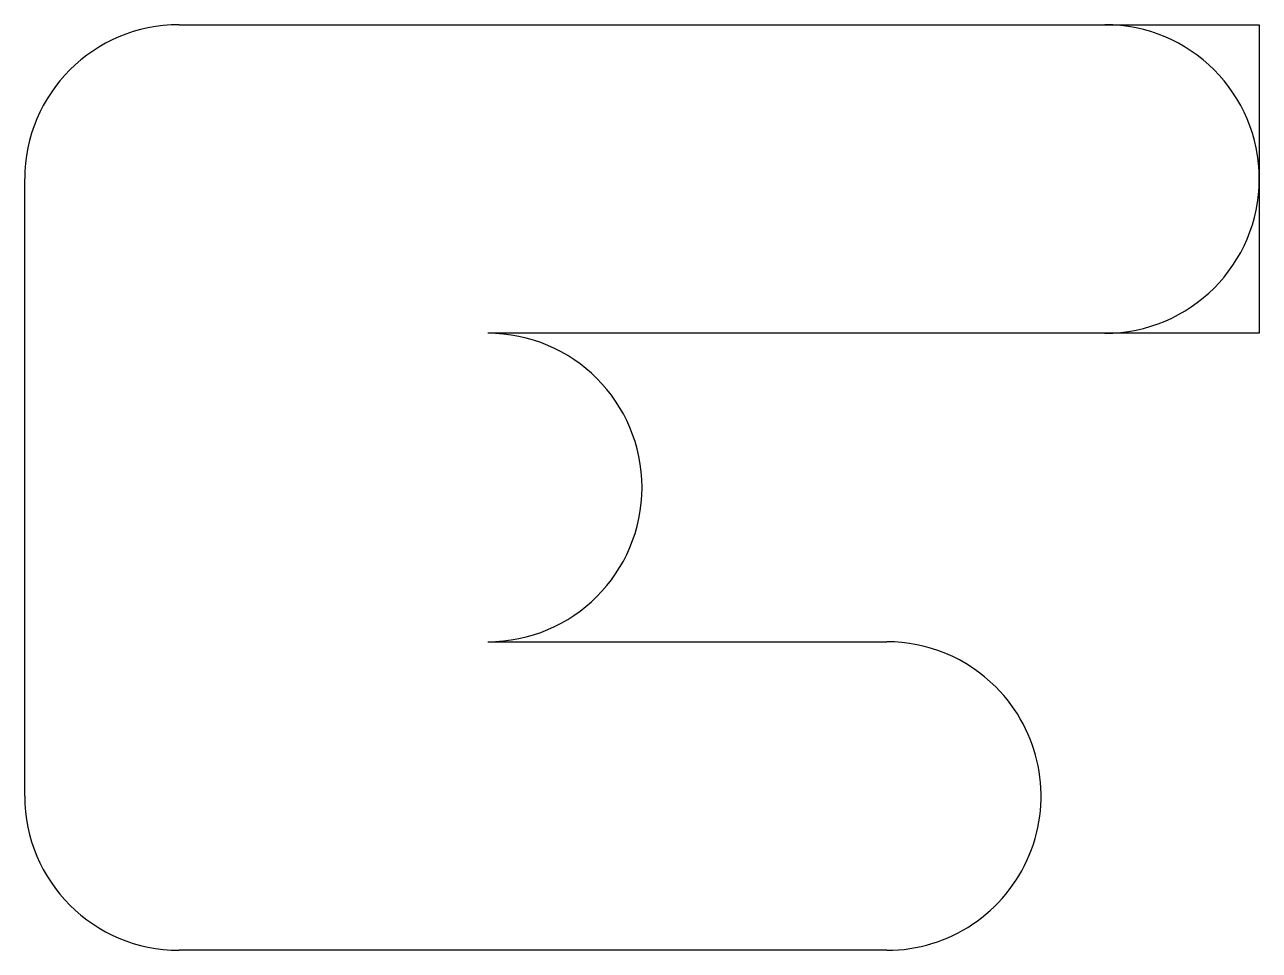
# Model space of a CAD drawing. Header units: millimetres. Extents: x 0 to 40, y 0 to 30.
import ezdxf

# ---------------------------------------------------------------- set-up
doc = ezdxf.new("R2010")
doc.units = ezdxf.units.MM
doc.layers.get('0').update_dxf_attribs({"lineweight": 25, "true_color": 0xffffff})

msp = doc.modelspace()

# ---------------------------------------------------------------- linework, layer by layer
for p, q in [((5, 30), (40, 30)), ((40, 30), (40, 20)), ((0, 5), (0, 25)), ((40, 20), (15, 20)), ((20, 15), (20, 15)), ((15, 10), (27.929, 10)), ((31.464, 8.536), (31.464, 8.536)), ((27.929, 0), (5, 0))]:
    msp.add_line(p, q)
for centre, start, end in [((5, 25), 90, 180), ((35, 25), 0, 90), ((35, 25), 270, 0), ((15, 15), 0, 90), ((15, 15), 270, 0), ((27.929, 5), 45, 90), ((27.929, 5), 270, 45), ((5, 5), 180, 270)]:
    msp.add_arc(centre, 5, start, end)

doc.saveas('drawing.dxf')
